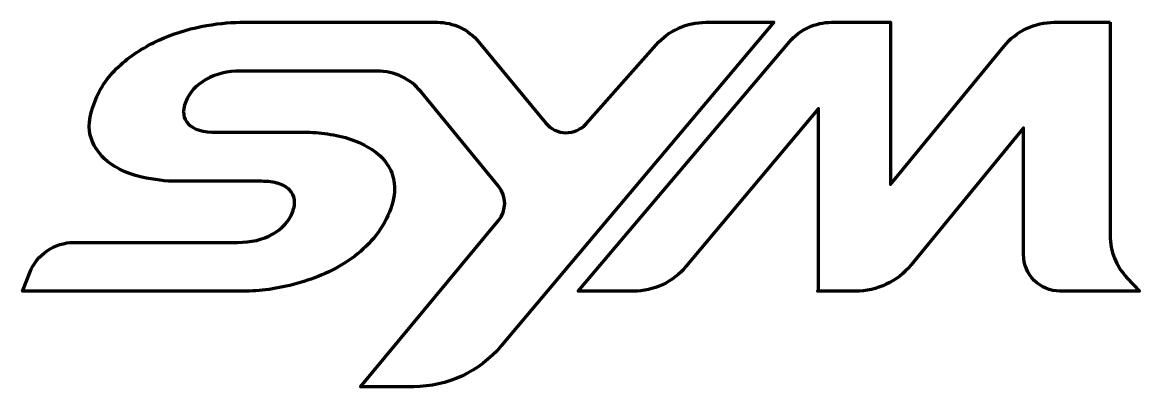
# Model space of a CAD drawing. Header units: inches. Extents: x 0.51 to 3.68, y -3.49 to -2.45.
import ezdxf

# ---------------------------------------------------------------- set-up
doc = ezdxf.new("R2010")
doc.units = ezdxf.units.IN
doc.header["$MEASUREMENT"] = 0
doc.layers.add('_U+56FE_U+5C42 1', color=7, linetype='Continuous')

msp = doc.modelspace()

# ---------------------------------------------------------------- linework, layer by layer
at = {"layer": '_U+56FE_U+5C42 1', "color": 179, "lineweight": 158, "true_color": 0x221814}
for points, knots in [([(2.45, -2.4496), (2.3959, -2.4496), (2.3445, -2.4728), (2.3087, -2.5133), (2.3087, -2.5133), (2.1103, -2.738), (2.1103, -2.738), (2.0796, -2.7728), (2.025, -2.7719), (1.9955, -2.736), (1.9955, -2.736), (1.8059, -2.5057), (1.8059, -2.5057), (1.7767, -2.4701), (1.7331, -2.4496), (1.6871, -2.4496), (1.6871, -2.4496), (1.6336, -2.4496), (1.6336, -2.4496), (1.6336, -2.4496), (1.4799, -2.4496), (1.4799, -2.4496), (1.4799, -2.4496), (1.1281, -2.4496), (1.1281, -2.4496), (1.0955, -2.4496), (1.0587, -2.4536), (1.0178, -2.4616), (0.9768, -2.4696), (0.9366, -2.4825), (0.8972, -2.5005), (0.8577, -2.5184), (0.8216, -2.5417), (0.7889, -2.5703), (0.7561, -2.5989), (0.7315, -2.634), (0.7151, -2.6756), (0.6987, -2.7172), (0.6956, -2.7524), (0.7057, -2.7812), (0.7158, -2.8099), (0.7474, -2.8662), (0.8489, -2.8896), (0.8836, -2.8976), (0.9172, -2.9016), (0.9498, -2.9016), (0.9498, -2.9016), (1.1886, -2.9016), (1.1886, -2.9016), (1.2072, -2.9016), (1.2234, -2.9038), (1.237, -2.908), (1.2505, -2.9123), (1.2611, -2.9183), (1.2686, -2.9262), (1.2762, -2.934), (1.2807, -2.9432), (1.2822, -2.9539), (1.2836, -2.9645), (1.2819, -2.9763), (1.2768, -2.9891), (1.2665, -3.0154), (1.2474, -3.0363), (1.2198, -3.052), (1.1921, -3.0676), (1.1589, -3.0754), (1.1201, -3.0754), (1.1201, -3.0754), (0.6563, -3.0754), (0.6563, -3.0754), (0.6009, -3.0754), (0.5511, -3.1093), (0.5307, -3.1609), (0.5307, -3.1609), (0.5098, -3.214), (0.5098, -3.214), (0.5098, -3.214), (1.1384, -3.214), (1.1384, -3.214), (1.1601, -3.214), (1.184, -3.2123), (1.21, -3.2087), (1.236, -3.2051), (1.2623, -3.1996), (1.2891, -3.1922), (1.3159, -3.1847), (1.3427, -3.1751), (1.3696, -3.1634), (1.3965, -3.1517), (1.4215, -3.1374), (1.4446, -3.1207), (1.4678, -3.104), (1.4887, -3.0848), (1.5075, -3.0629), (1.5262, -3.041), (1.5409, -3.0164), (1.5517, -2.9891), (1.5625, -2.9617), (1.5673, -2.9372), (1.566, -2.9155), (1.5647, -2.8938), (1.5589, -2.8746), (1.5487, -2.8579), (1.5385, -2.8412), (1.5248, -2.8269), (1.5078, -2.815), (1.4907, -2.8031), (1.4717, -2.7932), (1.4507, -2.7854), (1.4297, -2.7776), (1.4078, -2.7718), (1.3849, -2.7681), (1.3621, -2.7644), (1.3398, -2.7623), (1.3182, -2.762), (1.3182, -2.762), (1.3167, -2.762), (1.3167, -2.762), (1.3167, -2.762), (1.0617, -2.762), (1.0617, -2.762), (1.0233, -2.762), (0.9965, -2.7542), (0.9811, -2.7388), (0.9657, -2.7233), (0.9633, -2.7023), (0.9738, -2.6756), (0.9842, -2.6493), (1.0033, -2.6282), (1.0311, -2.6122), (1.0588, -2.5962), (1.0919, -2.5882), (1.1302, -2.5882), (1.1302, -2.5882), (1.5175, -2.5882), (1.5175, -2.5882), (1.5656, -2.5882), (1.6112, -2.6097), (1.6416, -2.6469), (1.6416, -2.6469), (1.8616, -2.9153), (1.8616, -2.9153), (1.885, -2.9438), (1.8849, -2.9849), (1.8613, -3.0134), (1.8613, -3.0134), (1.4695, -3.4854), (1.4695, -3.4854), (1.4695, -3.4854), (1.6206, -3.4854), (1.6206, -3.4854), (1.7165, -3.4854), (1.8075, -3.4431), (1.8693, -3.3697), (1.8693, -3.3697), (2.6434, -2.4496), (2.6434, -2.4496), (2.6434, -2.4496), (2.45, -2.4496), (2.45, -2.4496)], [0, 0, 0, 0, 1, 1, 1, 2, 2, 2, 3, 3, 3, 4, 4, 4, 5, 5, 5, 6, 6, 6, 7, 7, 7, 8, 8, 8, 9, 9, 9, 10, 10, 10, 11, 11, 11, 12, 12, 12, 13, 13, 13, 14, 14, 14, 15, 15, 15, 16, 16, 16, 17, 17, 17, 18, 18, 18, 19, 19, 19, 20, 20, 20, 21, 21, 21, 22, 22, 22, 23, 23, 23, 24, 24, 24, 25, 25, 25, 26, 26, 26, 27, 27, 27, 28, 28, 28, 29, 29, 29, 30, 30, 30, 31, 31, 31, 32, 32, 32, 33, 33, 33, 34, 34, 34, 35, 35, 35, 36, 36, 36, 37, 37, 37, 38, 38, 38, 39, 39, 39, 40, 40, 40, 41, 41, 41, 42, 42, 42, 43, 43, 43, 44, 44, 44, 45, 45, 45, 46, 46, 46, 47, 47, 47, 48, 48, 48, 49, 49, 49, 50, 50, 50, 51, 51, 51, 52, 52, 52, 53, 53, 53, 53]), ([(3.5978, -2.4496), (3.5978, -2.4496), (3.4393, -2.4496), (3.4393, -2.4496), (3.384, -2.4496), (3.3316, -2.4744), (3.2966, -2.5172), (3.2966, -2.5172), (2.9744, -2.9105), (2.9744, -2.9105), (2.9744, -2.9105), (2.9744, -2.4496), (2.9744, -2.4496), (2.9744, -2.4496), (2.8073, -2.4496), (2.8073, -2.4496), (2.7611, -2.4496), (2.7172, -2.4699), (2.6873, -2.5052), (2.6873, -2.5052), (2.0878, -3.2138), (2.0878, -3.2138), (2.0878, -3.2138), (2.2445, -3.2138), (2.2445, -3.2138), (2.3021, -3.2138), (2.3567, -3.1882), (2.3937, -3.144), (2.3937, -3.144), (2.7698, -2.6942), (2.7698, -2.6942), (2.7698, -2.6942), (2.7698, -3.2099), (2.7698, -3.2099), (2.7698, -3.2099), (2.7671, -3.214), (2.7671, -3.214), (2.7671, -3.214), (2.8752, -3.214), (2.8752, -3.214), (2.9362, -3.214), (2.994, -3.1867), (3.0327, -3.1395), (3.0327, -3.1395), (3.352, -2.7497), (3.352, -2.7497), (3.352, -2.7497), (3.352, -3.1097), (3.352, -3.1097), (3.352, -3.1673), (3.3986, -3.2139), (3.4561, -3.2139), (3.4561, -3.2139), (3.6816, -3.2139), (3.6816, -3.2139), (3.6816, -3.2139), (3.6463, -3.1766), (3.6463, -3.1766), (3.6152, -3.1438), (3.5978, -3.1004), (3.5978, -3.0552), (3.5978, -3.0552), (3.5978, -2.4496), (3.5978, -2.4496)], [0, 0, 0, 0, 1, 1, 1, 2, 2, 2, 3, 3, 3, 4, 4, 4, 5, 5, 5, 6, 6, 6, 7, 7, 7, 8, 8, 8, 9, 9, 9, 10, 10, 10, 11, 11, 11, 12, 12, 12, 13, 13, 13, 14, 14, 14, 15, 15, 15, 16, 16, 16, 17, 17, 17, 18, 18, 18, 19, 19, 19, 20, 20, 20, 21, 21, 21, 21])]:
    msp.add_open_spline(points, degree=3, knots=knots, dxfattribs=at)

doc.saveas('drawing.dxf')
